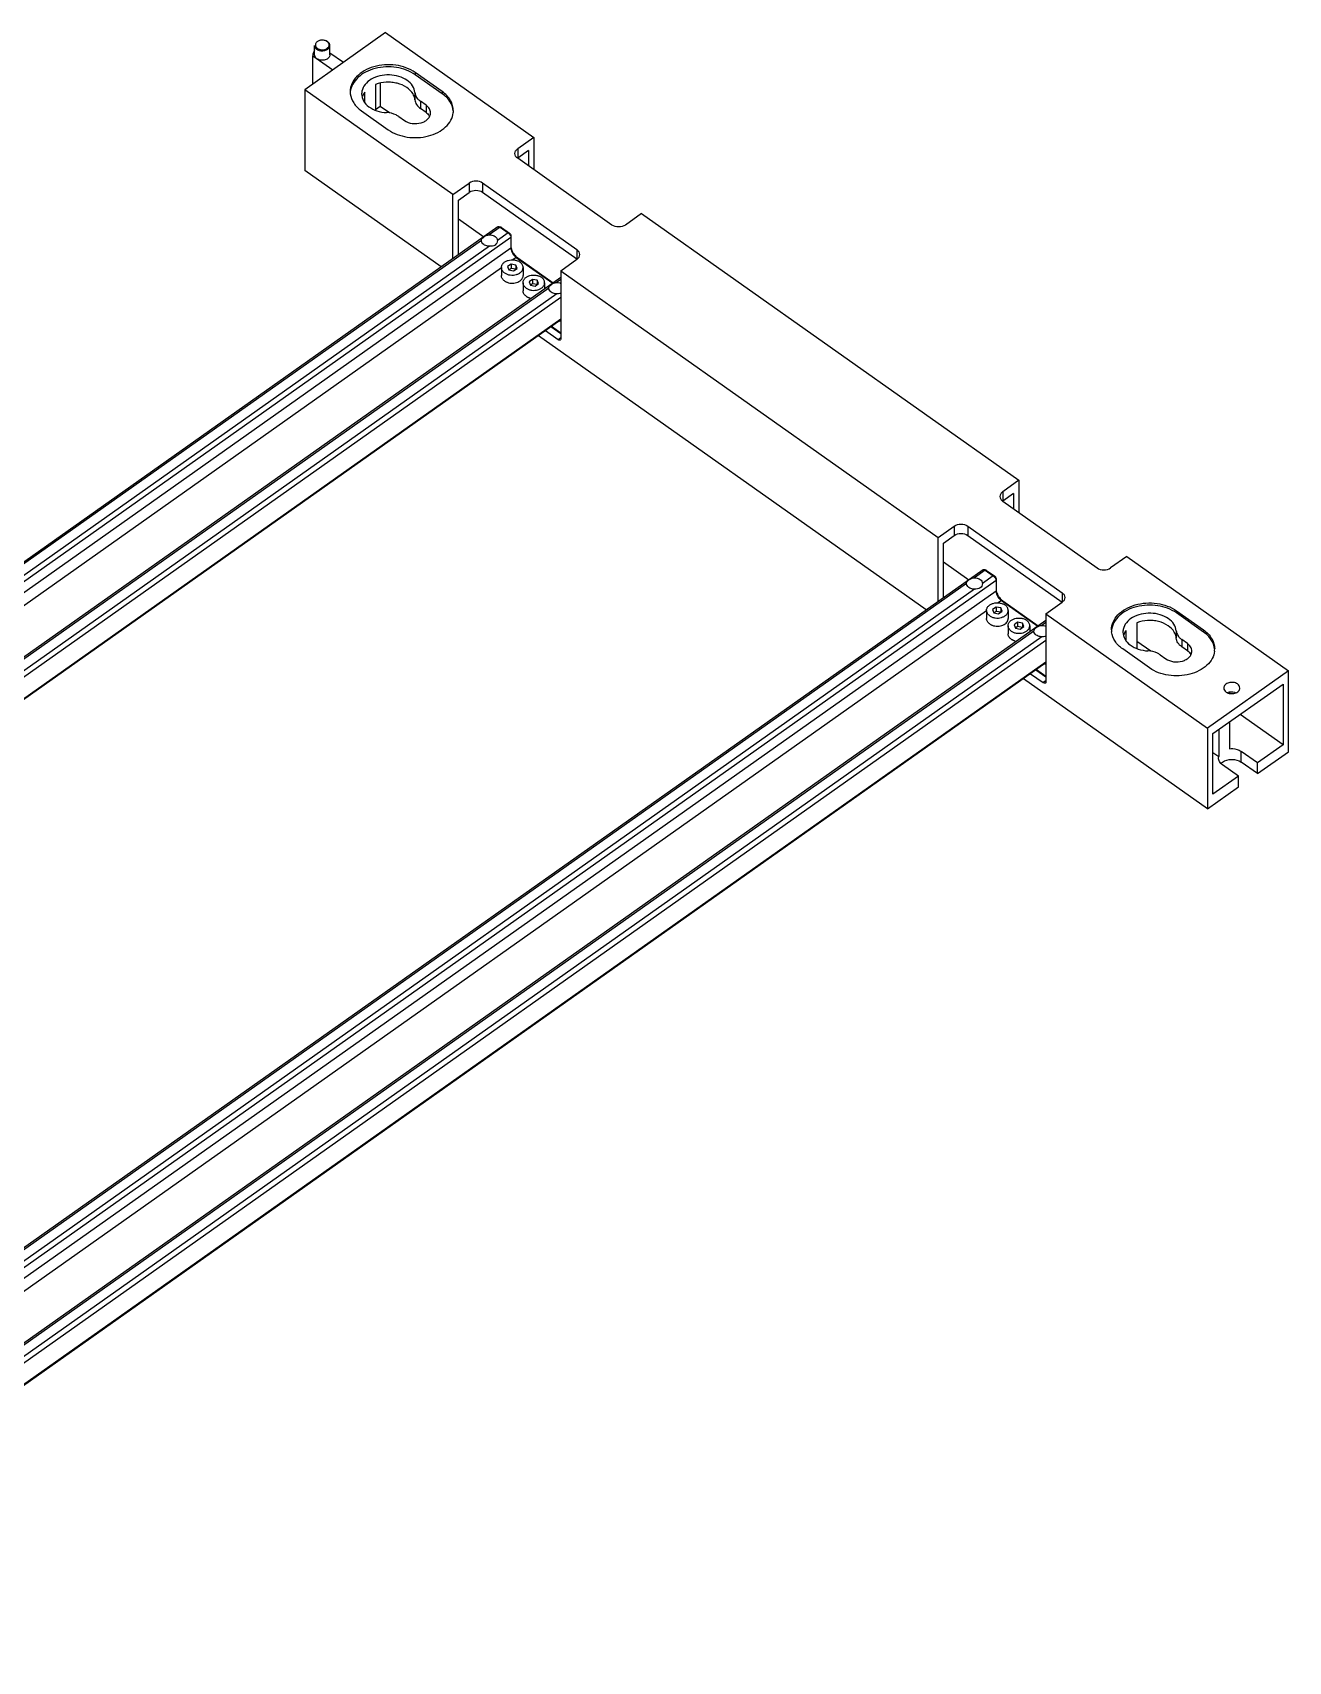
# Model space of a CAD drawing. Header units: millimetres. Extents: x 562 to 17351, y 2396 to 6995.
# Drawn here: x 8984.5 to 9314, y 3044.4 to 3471.8 of the extents above; entities that cross this region are included whole.
import ezdxf

# ---------------------------------------------------------------- set-up
doc = ezdxf.new("R2010")
doc.units = ezdxf.units.MM
doc.layers.add('02___PRT_ALL_AXES', color=7, linetype='Continuous')

msp = doc.modelspace()

# ---------------------------------------------------------------- linework, layer by layer
at = {"color": 7, "linetype": 'Continuous'}
for p, q in [((9077.1405, 3471.8042), (9116.0314, 3444.3042)), ((9058.0235, 3458.2865), (9058.0235, 3465.6879)), ((9074.5184, 3458.1835), (9074.5184, 3451.4326)), ((9075.7263, 3458.5152), (9075.7263, 3452.4194)), ((9084.9187, 3461.3042), (9084.9187, 3460.7385)), ((9091.9897, 3456.3042), (9084.9187, 3461.3042)), ((9091.9897, 3455.7385), (9084.9187, 3460.7385)), ((9055.9273, 3456.8042), (9055.9273, 3435.591)), ((9094.8182, 3429.3042), (9055.9273, 3456.8042)), ((9071.69, 3453.4471), (9071.69, 3456.1835)), ((9084.8338, 3456.0485), (9084.8338, 3454.1393)), ((9091.9897, 3456.3042), (9091.9897, 3455.7385)), ((9070.7765, 3451.3042), (9077.8476, 3446.3042)), ((9075.7263, 3452.4194), (9074.5184, 3451.5653)), ((9078.1571, 3450.7006), (9075.7263, 3452.4194)), ((9080.6316, 3449.7699), (9082.0902, 3448.7385)), ((9086.2885, 3453.7699), (9086.2885, 3451.8607)), ((9087.7471, 3452.7385), (9086.2885, 3453.7699)), ((9087.7471, 3450.8294), (9086.2885, 3451.8607)), ((9087.7471, 3452.7385), (9087.7471, 3450.8294)), ((9116.0314, 3444.3042), (9111.7887, 3441.3042)), ((9111.7887, 3441.3042), (9111.7887, 3438.8294)), ((9116.0314, 3444.3042), (9116.0314, 3435.8042)), ((9114.6171, 3440.8294), (9111.7887, 3438.8294)), ((9136.5375, 3421.3042), (9111.7887, 3438.8042)), ((9114.6171, 3440.8294), (9114.6171, 3436.8042)), ((9091.6948, 3410.2996), (9055.9273, 3435.591)), ((9094.8182, 3429.3042), (9099.0608, 3432.3042)), ((9094.8182, 3412.5082), (9094.8182, 3429.3042)), ((9096.2324, 3427.8294), (9099.0608, 3429.8294)), ((9099.0608, 3432.3042), (9099.0608, 3429.8294)), ((9102.5963, 3432.3042), (9102.5963, 3429.8294)), ((9127.3451, 3414.8042), (9102.5963, 3432.3042)), ((9127.3451, 3412.3294), (9102.5963, 3429.8294)), ((9096.2324, 3413.5082), (9096.2324, 3427.8294)), ((9144.3156, 3424.3042), (9140.073, 3421.3042)), ((9144.3156, 3424.3042), (9243.3106, 3354.3042)), ((9106.6152, 3420.8499), (8720.968, 3148.1562)), ((9096.2324, 3422.9194), (9102.8872, 3418.2138)), ((9107.1925, 3420.7405), (9104.3427, 3418.7254)), ((9106.9568, 3420.8667), (9107.1925, 3420.7405)), ((9107.5461, 3420.637), (9107.1925, 3420.7405)), ((9107.1925, 3420.7405), (9109.3138, 3419.2405)), ((9107.4282, 3420.7001), (9107.206, 3420.7786)), ((9107.4283, 3420.6997), (9107.5461, 3420.637)), ((9107.5461, 3420.637), (9109.6674, 3419.137)), ((9110.0209, 3418.0334), (8724.6625, 3145.5438)), ((9109.3138, 3419.2405), (9106.464, 3417.2254)), ((9109.6674, 3419.137), (9109.3138, 3419.2405)), ((9110.0209, 3418.5334), (9110.0209, 3415.205)), ((9110.0209, 3415.205), (8726.6625, 3144.1296)), ((9111.4352, 3412.7908), (9110.5481, 3412.1635)), ((9111.7887, 3412.6872), (9111.4352, 3412.7908)), ((9111.4352, 3412.7908), (9121.0042, 3406.0245)), ((9111.7887, 3412.6872), (9121.1077, 3406.0977)), ((9123.1024, 3409.3042), (9127.3451, 3412.3042)), ((9127.3451, 3414.8042), (9127.3451, 3412.3294)), ((9107.5345, 3410.0326), (8729.0767, 3142.4225)), ((9123.1024, 3407.5082), (8744.6561, 3139.9062)), ((9110.0406, 3411.0432), (9109.1285, 3410.3982)), ((9109.1285, 3410.3982), (9109.4623, 3409.5171)), ((9109.4623, 3409.5171), (9110.7084, 3409.281)), ((9110.0406, 3409.9118), (9109.4782, 3409.5141)), ((9110.0406, 3411.0432), (9110.0406, 3409.9118)), ((9111.2867, 3410.8071), (9110.0406, 3411.0432)), ((9111.2708, 3409.6787), (9110.0406, 3409.9118)), ((9110.7084, 3409.281), (9111.6205, 3409.926)), ((9111.2867, 3410.8071), (9111.2867, 3409.6899)), ((9111.6205, 3409.926), (9111.2867, 3410.8071)), ((9115.6975, 3407.0432), (9114.7853, 3406.3982)), ((9115.6975, 3407.0432), (9115.6975, 3405.9118)), ((9116.9435, 3406.8071), (9115.6975, 3407.0432)), ((9116.9435, 3406.8071), (9116.9435, 3405.6899)), ((9117.2774, 3405.926), (9116.9435, 3406.8071)), ((9123.1024, 3406.9905), (9122.0203, 3406.2254)), ((9123.1024, 3409.3042), (9123.1024, 3391.4144)), ((9123.1024, 3409.3042), (9222.0974, 3339.3042)), ((9114.7853, 3406.3982), (9115.1192, 3405.5171)), ((9115.1192, 3405.5171), (9116.3652, 3405.281)), ((9115.6975, 3405.9118), (9115.135, 3405.5141)), ((9116.9277, 3405.6787), (9115.6975, 3405.9118)), ((9116.3652, 3405.281), (9117.2774, 3405.926)), ((9123.1024, 3402.2834), (8748.3505, 3137.2938)), ((9123.1024, 3396.6266), (8752.3505, 3134.4654)), ((9123.1024, 3396.4018), (8752.5095, 3134.353)), ((9123.1024, 3392.7073), (9120.49, 3394.5546)), ((9123.1024, 3392.9194), (9120.64, 3394.6606)), ((9218.974, 3320.2996), (9117.2258, 3392.2464)), ((9122.3953, 3391.2073), (9119.0758, 3393.5546)), ((9123.1024, 3391.7073), (9122.3953, 3391.2073)), ((9243.3106, 3354.3042), (9239.0679, 3351.3042)), ((9239.0679, 3351.3042), (9239.0679, 3348.8294)), ((9243.3106, 3354.3042), (9243.3106, 3345.8042)), ((9241.8964, 3350.8294), (9239.0679, 3348.8294)), ((9239.0679, 3348.8042), (9263.8167, 3331.3042)), ((9241.8964, 3350.8294), (9241.8964, 3346.8042)), ((9222.0974, 3339.3042), (9226.34, 3342.3042)), ((9222.0974, 3322.5082), (9222.0974, 3339.3042)), ((9223.5116, 3337.8294), (9226.34, 3339.8294)), ((9226.34, 3342.3042), (9226.34, 3339.8294)), ((9229.8755, 3342.3042), (9229.8755, 3339.8294)), ((9229.8755, 3342.3042), (9254.6243, 3324.8042)), ((9229.8755, 3339.8294), (9254.6243, 3322.3294)), ((9223.5116, 3323.5082), (9223.5116, 3337.8294)), ((9271.5948, 3334.3042), (9267.3522, 3331.3042)), ((9271.5948, 3334.3042), (9314.0213, 3304.3042)), ((9233.8944, 3330.8499), (8848.2472, 3058.1562)), ((9223.5116, 3332.9194), (9230.1664, 3328.2138)), ((9234.4717, 3330.7405), (9231.6219, 3328.7254)), ((9234.236, 3330.8667), (9234.4717, 3330.7405)), ((9234.8253, 3330.637), (9234.4717, 3330.7405)), ((9234.4717, 3330.7405), (9236.5931, 3329.2405)), ((9234.7074, 3330.7001), (9234.4852, 3330.7786)), ((9234.7076, 3330.6997), (9234.8253, 3330.637)), ((9234.8253, 3330.637), (9236.9466, 3329.137)), ((9237.3002, 3328.0334), (8851.9417, 3055.5438)), ((9236.5931, 3329.2405), (9233.7432, 3327.2254)), ((9236.9466, 3329.137), (9236.5931, 3329.2405)), ((9237.3002, 3328.5334), (9237.3002, 3325.205)), ((9237.3002, 3325.205), (8853.9417, 3054.1296)), ((9238.7144, 3322.7908), (9237.8273, 3322.1635)), ((9239.0679, 3322.6872), (9238.7144, 3322.7908)), ((9238.7144, 3322.7908), (9248.2834, 3316.0245)), ((9239.0679, 3322.6872), (9248.3869, 3316.0977)), ((9250.3816, 3319.3042), (9254.6243, 3322.3042)), ((9254.6243, 3324.8042), (9254.6243, 3322.3294)), ((9234.8137, 3320.0326), (8856.3559, 3052.4225)), ((9250.3816, 3317.5082), (8871.9353, 3049.9062)), ((9237.3198, 3321.0432), (9236.4077, 3320.3982)), ((9236.4077, 3320.3982), (9236.7416, 3319.5171)), ((9236.7416, 3319.5171), (9237.9876, 3319.281)), ((9237.3198, 3319.9118), (9236.7574, 3319.5141)), ((9238.5659, 3320.8071), (9237.3198, 3321.0432)), ((9237.3198, 3321.0432), (9237.3198, 3319.9118)), ((9238.5501, 3319.6787), (9237.3198, 3319.9118)), ((9237.9876, 3319.281), (9238.8998, 3319.926)), ((9238.5659, 3320.8071), (9238.5659, 3319.6899)), ((9238.8998, 3319.926), (9238.5659, 3320.8071)), ((9242.9767, 3317.0432), (9242.0645, 3316.3982)), ((9244.2227, 3316.8071), (9242.9767, 3317.0432)), ((9242.9767, 3317.0432), (9242.9767, 3315.9118)), ((9250.3816, 3319.3042), (9292.8081, 3289.3042)), ((9250.3816, 3319.3042), (9250.3816, 3301.4144)), ((9242.0645, 3316.3982), (9242.3984, 3315.5171)), ((9242.3984, 3315.5171), (9243.6445, 3315.281)), ((9242.9767, 3315.9118), (9242.4142, 3315.5141)), ((9244.2069, 3315.6787), (9242.9767, 3315.9118)), ((9243.6445, 3315.281), (9244.5566, 3315.926)), ((9244.2227, 3316.8071), (9244.2227, 3315.6899)), ((9244.5566, 3315.926), (9244.2227, 3316.8071)), ((9250.3816, 3316.9905), (9249.2996, 3316.2254)), ((9271.4476, 3312.1971), (9271.4476, 3314.9335)), ((9274.2761, 3316.9335), (9274.2761, 3310.1826)), ((9250.3816, 3312.2834), (8875.6298, 3047.2938)), ((9277.9148, 3309.4506), (9274.2761, 3312.0236)), ((9250.3816, 3306.6266), (8879.6298, 3044.4654)), ((9250.3816, 3306.4018), (8879.7887, 3044.353)), ((9247.7692, 3304.5546), (9250.3816, 3302.7073)), ((9247.9192, 3304.6606), (9250.3816, 3302.9194)), ((9314.0213, 3304.3042), (9292.8081, 3289.3042)), ((9314.0213, 3283.091), (9314.0213, 3304.3042)), ((9292.8081, 3268.091), (9244.505, 3302.2464)), ((9246.355, 3303.5546), (9249.6745, 3301.2073)), ((9250.3816, 3301.7073), (9249.6745, 3301.2073)), ((9294.2223, 3287.8294), (9312.607, 3300.8294)), ((9312.607, 3300.8294), (9312.607, 3284.9194)), ((9298.5552, 3298.7393), (9298.5552, 3298.4071)), ((9312.607, 3284.9194), (9301.357, 3292.8744)), ((9292.8081, 3289.3042), (9292.8081, 3268.091)), ((9294.2223, 3271.9194), (9294.2223, 3287.8294)), ((9295.7268, 3288.8932), (9295.7268, 3281.8556)), ((9298.5552, 3290.8932), (9298.5552, 3283.8556)), ((9294.2223, 3282.9194), (9295.7268, 3281.8556)), ((9305.8895, 3280.1694), (9301.6469, 3283.1694)), ((9301.6469, 3280.341), (9301.6469, 3283.1694)), ((9312.607, 3284.9194), (9305.8895, 3280.1694)), ((9305.8895, 3277.341), (9314.0213, 3283.091)), ((9295.6722, 3281.4194), (9295.7268, 3281.8556)), ((9300.9398, 3276.6694), (9296.6971, 3279.6694)), ((9305.8895, 3277.341), (9301.6469, 3280.341)), ((9305.8895, 3277.341), (9305.8895, 3280.1694)), ((9300.9398, 3276.6694), (9294.2223, 3271.9194)), ((9300.9398, 3273.841), (9300.9398, 3276.6694)), ((9292.8081, 3268.091), (9300.9398, 3273.841))]:
    msp.add_line(p, q, dxfattribs=at)
for centre, radius, start, end in [((9060.4635, 3467.5829), 2.2374, 105.30595, 107.916352), ((9060.5241, 3467.2948), 2.5322, 88.187048, 94.733288), ((9060.5681, 3467.5329), 2.2897, 73.648617, 76.644736), ((9072.8536, 3456.3039), 5.0059, 179.99627, 186.345936), ((9074.3697, 3455.7382), 3.522, 171.719818, 179.994944), ((9074.413, 3455.7316), 3.5658, 168.383303, 171.714182), ((9074.5816, 3453.7821), 3.7393, 160.488768, 164.512939), ((9074.7906, 3453.7044), 3.9623, 153.069101, 160.439786), ((9088.2011, 3456.7131), 3.4953, 218.371804, 220.596356), ((9086.3038, 3448.5415), 2.6867, 35.824794, 38.314208), ((9089.8903, 3451.3057), 5.0283, 353.603226, 359.983329), ((9122.1021, 3398.9581), 2.909, 282.039636, 290.427419), ((9249.3813, 3308.9581), 2.909, 282.038763, 290.427387)]:
    msp.add_arc(centre, radius, start, end, dxfattribs=at)
for points, knots in [([(9058.5235, 3468.4128), (9058.5234, 3468.2254), (9058.6446, 3467.8232), (9058.9374, 3467.5343), (9059.1093, 3467.4128)], [0, 0, 0, 0, 0.47100564, 1, 1, 1, 1]), ([(9058.8606, 3469.0415), (9058.7753, 3468.8959), (9058.6717, 3468.5542), (9058.7752, 3468.2124), (9058.8606, 3468.0669)], [0, 0, 0, 0, 0.49999882, 1, 1, 1, 1]), ([(9059.7752, 3469.7118), (9059.6753, 3469.6795), (9059.3216, 3469.5378), (9059.0008, 3469.2808), (9058.8606, 3469.0415)], [0, 0, 0, 0, 0.27463203, 1, 1, 1, 1]), ([(9058.8606, 3468.0669), (9058.8836, 3468.0278), (9058.9901, 3467.8699), (9059.1325, 3467.7378), (9059.2507, 3467.6542)], [0, 0, 0, 0, 0.23862245, 1, 1, 1, 1]), ([(9059.1093, 3467.4128), (9059.282, 3467.2906), (9060.079, 3466.9077), (9061.0742, 3466.9591), (9061.6705, 3467.2543)], [0, 0, 0, 0, 0.2413032, 1, 1, 1, 1]), ([(9059.2507, 3467.6542), (9059.5189, 3467.4646), (9060.1863, 3467.2336), (9061.1914, 3467.303), (9062.044, 3467.7309), (9062.3234, 3468.2978), (9062.3235, 3468.5542)], [0, 0, 0, 0, 0.26410397, 0.54347291, 0.7937769, 1, 1, 1, 1]), ([(9061.7963, 3469.4542), (9061.7541, 3469.484), (9061.5721, 3469.6001), (9061.3702, 3469.6838), (9061.2127, 3469.73)], [0, 0, 0, 0, 0.23917986, 1, 1, 1, 1]), ([(9061.9377, 3469.4128), (9061.8961, 3469.4422), (9061.7179, 3469.5572), (9061.522, 3469.6439), (9061.3691, 3469.6944)], [0, 0, 0, 0, 0.24020887, 1, 1, 1, 1]), ([(9061.6705, 3467.2543), (9061.9111, 3467.3734), (9062.3316, 3467.6793), (9062.5233, 3468.1825), (9062.5234, 3468.4128)], [0, 0, 0, 0, 0.53816815, 1, 1, 1, 1]), ([(9062.1863, 3469.0415), (9062.1634, 3469.0806), (9062.0569, 3469.2385), (9061.9145, 3469.3707), (9061.7963, 3469.4542)], [0, 0, 0, 0, 0.23862245, 1, 1, 1, 1]), ([(9062.3359, 3469.0107), (9062.3109, 3469.0485), (9062.1982, 3469.2008), (9062.0552, 3469.3297), (9061.9377, 3469.4128)], [0, 0, 0, 0, 0.23964658, 1, 1, 1, 1]), ([(9062.3235, 3468.5542), (9062.3235, 3468.6801), (9062.2858, 3468.8522), (9062.2086, 3469.0036), (9062.1863, 3469.0415)], [0, 0, 0, 0, 0.74099164, 1, 1, 1, 1]), ([(9062.5234, 3468.4128), (9062.5235, 3468.5684), (9062.471, 3468.7822), (9062.3662, 3468.9649), (9062.3359, 3469.0107)], [0, 0, 0, 0, 0.73919897, 1, 1, 1, 1]), ([(9084.9187, 3461.3042), (9083.4289, 3462.3576), (9079.7301, 3463.6378), (9074.9439, 3463.3214), (9071.5173, 3461.9085), (9069.4998, 3460.3807), (9068.168, 3458.4686), (9067.8477, 3457.0033), (9067.8476, 3456.3042)], [0, 0, 0, 0, 0.26248769, 0.54023248, 0.67133356, 0.79120024, 0.89942426, 1, 1, 1, 1]), ([(9084.9187, 3460.7385), (9083.4802, 3461.7557), (9079.921, 3463.0228), (9075.2856, 3462.8044), (9071.904, 3461.5424), (9069.8524, 3460.1425), (9068.4125, 3458.3666), (9067.9534, 3456.9699), (9067.878, 3456.2893)], [0, 0, 0, 0, 0.26016269, 0.53641673, 0.66796911, 0.78913787, 0.89888246, 1, 1, 1, 1]), ([(9084.8338, 3456.0485), (9084.7791, 3456.6656), (9084.2928, 3457.9537), (9082.7363, 3459.4312), (9080.5973, 3460.4077), (9078.1293, 3460.7914), (9075.6277, 3460.5464), (9073.3917, 3459.6948), (9071.6854, 3458.322), (9071.0475, 3457.0689), (9070.9202, 3456.4496)], [0, 0, 0, 0, 0.10448572, 0.22158082, 0.35352035, 0.49528837, 0.63811329, 0.77285649, 0.89336768, 1, 1, 1, 1]), ([(9084.3295, 3455.6982), (9083.9354, 3456.3815), (9082.6772, 3457.6117), (9080.6324, 3458.4547), (9078.7799, 3458.7712), (9076.8522, 3458.8108), (9075.4085, 3458.5238), (9074.5184, 3458.1835)], [0, 0, 0, 0, 0.2181887, 0.46787507, 0.60120681, 0.73639884, 1, 1, 1, 1]), ([(9067.8783, 3455.7506), (9067.9728, 3454.901), (9068.6575, 3453.1417), (9069.9969, 3451.8555), (9070.7765, 3451.3042)], [0, 0, 0, 0, 0.47235674, 1, 1, 1, 1]), ([(9070.8477, 3455.7385), (9070.8477, 3455.1094), (9071.236, 3453.7629), (9072.7459, 3452.1836), (9074.8937, 3451.1254), (9076.5491, 3450.8367), (9077.4092, 3450.7985)], [0, 0, 0, 0, 0.21062323, 0.44549479, 0.71176029, 1, 1, 1, 1]), ([(9084.8338, 3454.1393), (9084.822, 3454.2731), (9084.7422, 3454.8167), (9084.5365, 3455.3393), (9084.3295, 3455.6982)], [0, 0, 0, 0, 0.24485025, 1, 1, 1, 1]), ([(9084.8338, 3456.0485), (9084.8456, 3455.9164), (9084.937, 3455.3744), (9085.203, 3454.869), (9085.4608, 3454.5433)], [0, 0, 0, 0, 0.24197514, 1, 1, 1, 1]), ([(9084.8338, 3454.1393), (9084.8724, 3453.7053), (9085.2084, 3452.8007), (9085.8907, 3452.142), (9086.2885, 3451.8607)], [0, 0, 0, 0, 0.4720715, 1, 1, 1, 1]), ([(9085.5471, 3454.4386), (9085.5997, 3454.3772), (9085.8251, 3454.1315), (9086.0824, 3453.9157), (9086.2885, 3453.7699)], [0, 0, 0, 0, 0.24254584, 1, 1, 1, 1]), ([(9094.9186, 3451.3042), (9094.9187, 3451.7685), (9094.7834, 3452.7189), (9093.9772, 3454.5667), (9092.8488, 3455.6968), (9091.9897, 3456.3042)], [0, 0, 0, 0, 0.23243845, 0.47327434, 1, 1, 1, 1]), ([(9094.8882, 3451.2893), (9094.794, 3452.1393), (9094.1099, 3453.9), (9092.7698, 3455.1869), (9091.9897, 3455.7385)], [0, 0, 0, 0, 0.47233338, 1, 1, 1, 1]), ([(9080.6316, 3449.7699), (9080.4128, 3449.9247), (9079.4281, 3450.4993), (9078.2766, 3450.76), (9077.4092, 3450.7985)], [0, 0, 0, 0, 0.23592164, 1, 1, 1, 1]), ([(9077.8476, 3446.3042), (9079.2853, 3445.2876), (9082.8425, 3444.0208), (9087.4757, 3444.2377), (9090.8566, 3445.4975), (9092.9087, 3446.8956), (9094.3498, 3448.6695), (9094.8111, 3450.0652), (9094.8873, 3450.7455)], [0, 0, 0, 0, 0.26012748, 0.53635848, 0.66791721, 0.78910478, 0.89887177, 1, 1, 1, 1]), ([(9082.0902, 3448.7385), (9082.6861, 3448.3172), (9084.1656, 3447.805), (9086.0801, 3447.9317), (9087.4507, 3448.4969), (9088.2577, 3449.108), (9088.7904, 3449.8728), (9088.9185, 3450.4589), (9088.9185, 3450.7385)], [0, 0, 0, 0, 0.26249798, 0.54023636, 0.67133521, 0.79120057, 0.89942289, 1, 1, 1, 1]), ([(9088.9185, 3450.7385), (9088.9185, 3451.1133), (9088.6765, 3451.9177), (9088.0907, 3452.4955), (9087.7471, 3452.7385)], [0, 0, 0, 0, 0.47100309, 1, 1, 1, 1]), ([(9087.7471, 3450.8294), (9087.8113, 3450.7839), (9088.0538, 3450.6004), (9088.2722, 3450.3841), (9088.4119, 3450.2072)], [0, 0, 0, 0, 0.25879886, 1, 1, 1, 1]), ([(9111.0566, 3440.0542), (9111.0566, 3440.2884), (9111.2078, 3440.7912), (9111.5739, 3441.1524), (9111.7887, 3441.3042)], [0, 0, 0, 0, 0.47100726, 1, 1, 1, 1]), ([(9111.7887, 3438.8042), (9111.5739, 3438.9561), (9111.2078, 3439.3172), (9111.0566, 3439.82), (9111.0566, 3440.0542)], [0, 0, 0, 0, 0.52899274, 1, 1, 1, 1]), ([(9106.6152, 3420.8499), (9106.6363, 3420.8648), (9106.743, 3420.9174), (9106.8711, 3420.8971), (9106.9568, 3420.8667)], [0, 0, 0, 0, 0.2211594, 1, 1, 1, 1]), ([(9109.3138, 3419.2405), (9109.362, 3419.2065), (9109.5571, 3419.0473), (9109.7165, 3418.846), (9109.8138, 3418.6799)], [0, 0, 0, 0, 0.23441178, 1, 1, 1, 1]), ([(9109.9671, 3418.3421), (9109.9918, 3418.2651), (9110.0155, 3418.1619), (9110.0209, 3418.0573), (9110.0209, 3418.0334)], [0, 0, 0, 0, 0.77219114, 1, 1, 1, 1]), ([(9110.0209, 3415.705), (9110.0209, 3415.6454), (9110.0345, 3415.3838), (9110.0939, 3415.1261), (9110.1554, 3414.9337)], [0, 0, 0, 0, 0.22781631, 1, 1, 1, 1]), ([(9110.0209, 3415.205), (9110.0209, 3415.1573), (9110.0318, 3414.9481), (9110.0793, 3414.7419), (9110.1285, 3414.5879)], [0, 0, 0, 0, 0.227816, 1, 1, 1, 1]), ([(9110.1285, 3414.5879), (9110.1652, 3414.4731), (9110.3512, 3414.0008), (9110.6369, 3413.5692), (9110.8941, 3413.2809)], [0, 0, 0, 0, 0.23783044, 1, 1, 1, 1]), ([(9110.1554, 3414.9337), (9110.178, 3414.8631), (9110.2819, 3414.5714), (9110.4197, 3414.2921), (9110.5387, 3414.0889)], [0, 0, 0, 0, 0.23936008, 1, 1, 1, 1]), ([(9110.5387, 3414.0889), (9110.6061, 3413.9739), (9110.8894, 3413.5333), (9111.2412, 3413.135), (9111.5386, 3412.8821)], [0, 0, 0, 0, 0.25459055, 1, 1, 1, 1]), ([(9110.8941, 3413.2809), (9110.9366, 3413.2334), (9111.1034, 3413.0559), (9111.2883, 3412.8946), (9111.4352, 3412.7908)], [0, 0, 0, 0, 0.26153902, 1, 1, 1, 1]), ([(9128.0772, 3413.5542), (9128.0772, 3413.7884), (9127.926, 3414.2912), (9127.5598, 3414.6524), (9127.3451, 3414.8042)], [0, 0, 0, 0, 0.47100726, 1, 1, 1, 1]), ([(9127.3451, 3412.3042), (9127.5598, 3412.4561), (9127.926, 3412.8172), (9128.0772, 3413.32), (9128.0772, 3413.5542)], [0, 0, 0, 0, 0.52899274, 1, 1, 1, 1]), ([(9122.9726, 3391.098), (9122.9396, 3391.0746), (9122.7403, 3391.0016), (9122.5285, 3391.1131), (9122.3953, 3391.2073)], [0, 0, 0, 0, 0.19895822, 1, 1, 1, 1]), ([(9123.1024, 3391.4144), (9123.1024, 3391.3803), (9123.0953, 3391.2653), (9123.0397, 3391.1454), (9122.9726, 3391.098)], [0, 0, 0, 0, 0.29375938, 1, 1, 1, 1]), ([(9239.0679, 3351.3042), (9238.8532, 3351.1524), (9238.487, 3350.7912), (9238.3358, 3350.2884), (9238.3358, 3350.0542)], [0, 0, 0, 0, 0.52899274, 1, 1, 1, 1]), ([(9238.3358, 3350.0542), (9238.3358, 3349.82), (9238.487, 3349.3172), (9238.8532, 3348.9561), (9239.0679, 3348.8042)], [0, 0, 0, 0, 0.47100726, 1, 1, 1, 1]), ([(9233.8944, 3330.8499), (9233.9155, 3330.8648), (9234.0222, 3330.9174), (9234.1503, 3330.8971), (9234.236, 3330.8667)], [0, 0, 0, 0, 0.2211594, 1, 1, 1, 1]), ([(9236.5931, 3329.2405), (9236.6412, 3329.2065), (9236.8364, 3329.0473), (9236.9958, 3328.846), (9237.0931, 3328.6799)], [0, 0, 0, 0, 0.23441178, 1, 1, 1, 1]), ([(9237.2463, 3328.3421), (9237.271, 3328.2651), (9237.2947, 3328.1619), (9237.3002, 3328.0573), (9237.3002, 3328.0334)], [0, 0, 0, 0, 0.77219114, 1, 1, 1, 1]), ([(9237.3002, 3325.705), (9237.3002, 3325.6454), (9237.3138, 3325.3838), (9237.3731, 3325.1261), (9237.4346, 3324.9337)], [0, 0, 0, 0, 0.22781631, 1, 1, 1, 1]), ([(9237.3002, 3325.205), (9237.3002, 3325.1573), (9237.311, 3324.9481), (9237.3585, 3324.7419), (9237.4077, 3324.5879)], [0, 0, 0, 0, 0.227816, 1, 1, 1, 1]), ([(9237.4077, 3324.5879), (9237.4445, 3324.4731), (9237.6304, 3324.0008), (9237.9161, 3323.5692), (9238.1734, 3323.2809)], [0, 0, 0, 0, 0.23783044, 1, 1, 1, 1]), ([(9237.4346, 3324.9337), (9237.4572, 3324.8631), (9237.5611, 3324.5714), (9237.6989, 3324.2921), (9237.8179, 3324.0889)], [0, 0, 0, 0, 0.23936008, 1, 1, 1, 1]), ([(9237.8179, 3324.0889), (9237.8853, 3323.9739), (9238.1686, 3323.5333), (9238.5205, 3323.135), (9238.8178, 3322.8821)], [0, 0, 0, 0, 0.25459055, 1, 1, 1, 1]), ([(9238.1734, 3323.2809), (9238.2158, 3323.2334), (9238.3826, 3323.0559), (9238.5675, 3322.8946), (9238.7144, 3322.7908)], [0, 0, 0, 0, 0.26153902, 1, 1, 1, 1]), ([(9254.6243, 3324.8042), (9254.8391, 3324.6524), (9255.2052, 3324.2912), (9255.3564, 3323.7884), (9255.3564, 3323.5542)], [0, 0, 0, 0, 0.52899274, 1, 1, 1, 1]), ([(9255.3564, 3323.5542), (9255.3564, 3323.32), (9255.2052, 3322.8172), (9254.8391, 3322.4561), (9254.6243, 3322.3042)], [0, 0, 0, 0, 0.47100726, 1, 1, 1, 1]), ([(9250.2519, 3301.098), (9250.2188, 3301.0746), (9250.0195, 3301.0016), (9249.8078, 3301.1131), (9249.6745, 3301.2073)], [0, 0, 0, 0, 0.19895822, 1, 1, 1, 1]), ([(9250.3816, 3301.4144), (9250.3816, 3301.3803), (9250.3745, 3301.2653), (9250.3189, 3301.1454), (9250.2519, 3301.098)], [0, 0, 0, 0, 0.29375938, 1, 1, 1, 1]), ([(9298.0443, 3298.582), (9298.2175, 3298.6599), (9298.9513, 3298.8905), (9299.7836, 3298.817), (9300.3086, 3298.5779)], [0, 0, 0, 0, 0.24774243, 1, 1, 1, 1]), ([(9298.5552, 3283.8556), (9298.8328, 3283.8907), (9299.899, 3283.9344), (9301.0032, 3283.6246), (9301.6469, 3283.1694)], [0, 0, 0, 0, 0.26197768, 1, 1, 1, 1]), ([(9296.6971, 3279.6694), (9296.3965, 3279.882), (9295.8841, 3280.3876), (9295.672, 3281.0915), (9295.6721, 3281.4194)], [0, 0, 0, 0, 0.5289287, 1, 1, 1, 1]), ([(9296.6971, 3280.341), (9297.399, 3280.8373), (9299.172, 3281.2943), (9300.945, 3280.8373), (9301.6469, 3280.341)], [0, 0, 0, 0, 0.50000666, 1, 1, 1, 1])]:
    msp.add_open_spline(points, degree=3, knots=knots, dxfattribs=at)
for points in [[(9060.3151, 3469.8184), (9060.166, 3469.806), (9060.0172, 3469.7805), (9059.8729, 3469.741)], [(9061.097, 3469.7607), (9060.9358, 3469.799), (9060.7698, 3469.8205), (9060.6042, 3469.8257)], [(9071.69, 3456.1835), (9071.5261, 3455.9691), (9071.38, 3455.7396), (9071.258, 3455.499)], [(9088.4822, 3450.1141), (9088.5552, 3450.0129), (9088.6212, 3449.9062), (9088.6782, 3449.7953)], [(9102.5963, 3432.3042), (9102.095, 3432.6587), (9100.8286, 3432.9851), (9099.5621, 3432.6587), (9099.0608, 3432.3042)], [(9102.5963, 3429.8294), (9102.095, 3430.1838), (9100.8286, 3430.5102), (9099.5621, 3430.1838), (9099.0608, 3429.8294)], [(9140.073, 3421.3042), (9139.5717, 3420.9497), (9138.3052, 3420.6234), (9137.0388, 3420.9497), (9136.5375, 3421.3042)], [(9109.6674, 3419.137), (9109.7346, 3419.0895), (9109.7935, 3419.0295), (9109.8441, 3418.9647)], [(9109.8138, 3418.6799), (9109.8763, 3418.5732), (9109.9294, 3418.4598), (9109.9671, 3418.3421)], [(9109.8441, 3418.9647), (9109.8966, 3418.8974), (9109.9413, 3418.8227), (9109.9736, 3418.7436)], [(9109.9736, 3418.7436), (9110.0008, 3418.6771), (9110.0209, 3418.6052), (9110.0209, 3418.5334)], [(9111.5386, 3412.8821), (9111.6191, 3412.8136), (9111.7024, 3412.7482), (9111.7887, 3412.6872)], [(9226.34, 3342.3042), (9226.8413, 3342.6587), (9228.1078, 3342.9851), (9229.3742, 3342.6587), (9229.8755, 3342.3042)], [(9226.34, 3339.8294), (9226.8413, 3340.1838), (9228.1078, 3340.5102), (9229.3742, 3340.1838), (9229.8755, 3339.8294)], [(9263.8167, 3331.3042), (9264.318, 3330.9497), (9265.5844, 3330.6234), (9266.8509, 3330.9497), (9267.3522, 3331.3042)], [(9236.9466, 3329.137), (9237.0138, 3329.0895), (9237.0727, 3329.0295), (9237.1233, 3328.9647)], [(9237.0931, 3328.6799), (9237.1556, 3328.5732), (9237.2087, 3328.4598), (9237.2463, 3328.3421)], [(9237.1233, 3328.9647), (9237.1759, 3328.8974), (9237.2205, 3328.8227), (9237.2528, 3328.7436)], [(9237.2528, 3328.7436), (9237.28, 3328.6771), (9237.3002, 3328.6052), (9237.3002, 3328.5334)], [(9238.8178, 3322.8821), (9238.8983, 3322.8136), (9238.9816, 3322.7482), (9239.0679, 3322.6872)], [(9296.3044, 3280.0098), (9296.4248, 3280.1315), (9296.5573, 3280.2421), (9296.6971, 3280.341)]]:
    msp.add_open_spline(points, degree=3, dxfattribs=at)
at = {"layer": '02___PRT_ALL_AXES', "color": 7, "linetype": 'Continuous'}
for p, q in [((9077.1405, 3471.8042), (9055.9273, 3456.8042)), ((9058.5235, 3465.9379), (9058.5235, 3468.4128)), ((9062.5235, 3465.9379), (9062.5235, 3468.4128)), ((9058.0241, 3465.9379), (9058.0486, 3465.6879)), ((9058.0486, 3458.3042), (9058.0486, 3465.6879)), ((9058.0486, 3465.6879), (9063.2697, 3461.9961)), ((9062.5235, 3466.5237), (9066.0981, 3463.9961)), ((9102.2642, 3417.2557), (8721.334, 3147.8974)), ((9104.3855, 3415.7557), (8723.4554, 3146.3974)), ((9102.2643, 3417.2405), (9102.2642, 3417.2557)), ((9106.4639, 3417.2405), (9106.464, 3417.2254)), ((9107.5345, 3410.1621), (9107.5345, 3408.0408)), ((9113.2145, 3410.1621), (9113.2145, 3408.0408)), ((9119.9419, 3404.7557), (8745.0221, 3139.6474)), ((9122.0632, 3403.2557), (8747.1434, 3138.1474)), ((9113.1914, 3406.1621), (9113.1914, 3404.0408)), ((9118.8714, 3406.1621), (9118.8714, 3404.5163)), ((9119.9419, 3404.7405), (9119.9419, 3404.7557)), ((9229.5434, 3327.2557), (8848.6133, 3057.8974)), ((9231.6647, 3325.7557), (8850.7346, 3056.3974)), ((9229.5435, 3327.2405), (9229.5434, 3327.2557)), ((9233.7432, 3327.2405), (9233.7432, 3327.2254)), ((9234.8137, 3320.1621), (9234.8137, 3318.0408)), ((9240.4937, 3320.1621), (9240.4937, 3318.0408)), ((9284.6763, 3320.0542), (9291.7474, 3315.0542)), ((9284.6763, 3320.0542), (9284.6763, 3319.4885)), ((9291.7474, 3314.4885), (9284.6763, 3319.4885)), ((9247.2211, 3314.7557), (8872.3013, 3049.6474)), ((9249.3424, 3313.2557), (8874.4227, 3048.1474)), ((9240.4706, 3316.1621), (9240.4706, 3314.0408)), ((9246.1506, 3316.1621), (9246.1506, 3314.5163)), ((9247.2211, 3314.7405), (9247.2211, 3314.7557)), ((9284.5915, 3314.7985), (9284.5915, 3312.8893)), ((9291.7474, 3315.0542), (9291.7474, 3314.4885)), ((9277.6053, 3305.0542), (9270.5342, 3310.0542)), ((9280.3893, 3308.5199), (9281.8479, 3307.4885)), ((9287.5047, 3311.4885), (9286.0462, 3312.5199)), ((9286.0462, 3312.5199), (9286.0462, 3310.6107)), ((9287.5047, 3309.5794), (9286.0462, 3310.6107)), ((9287.5047, 3311.4885), (9287.5047, 3309.5794))]:
    msp.add_line(p, q, dxfattribs=at)
for centre, radius, start, end in [((9272.6112, 3315.0539), 5.0059, 179.996274, 186.345779), ((9274.1273, 3314.4882), 3.522, 171.719818, 179.994944), ((9274.1706, 3314.4816), 3.5658, 168.383303, 171.714182), ((9274.339, 3312.5322), 3.7391, 160.502325, 164.510079), ((9274.5481, 3312.4545), 3.9621, 153.068473, 160.453059), ((9287.9588, 3315.4631), 3.4953, 218.371804, 220.596356), ((9286.0618, 3307.2917), 2.6864, 35.805574, 38.315561), ((9289.648, 3310.0557), 5.0283, 353.603297, 359.983321)]:
    msp.add_arc(centre, radius, start, end, dxfattribs=at)
for points, knots in [([(9058.3019, 3466.7487), (9058.2573, 3466.6876), (9058.1029, 3466.444), (9058.0237, 3466.1507), (9058.0236, 3465.9379)], [0, 0, 0, 0, 0.26222228, 1, 1, 1, 1]), ([(9059.1093, 3464.9379), (9058.9375, 3465.0594), (9058.6447, 3465.3483), (9058.5234, 3465.7505), (9058.5235, 3465.9379)], [0, 0, 0, 0, 0.52892375, 1, 1, 1, 1]), ([(9062.5235, 3465.9379), (9062.5234, 3465.7981), (9062.4593, 3465.505), (9062.0882, 3464.9729), (9061.2653, 3464.5426), (9060.1489, 3464.472), (9059.4073, 3464.7272), (9059.1093, 3464.9379)], [0, 0, 0, 0, 0.10079396, 0.20924808, 0.45859953, 0.73690187, 1, 1, 1, 1]), ([(9102.8792, 3416.1905), (9102.6988, 3416.3181), (9102.3912, 3416.6214), (9102.2641, 3417.0437), (9102.2641, 3417.2405)], [0, 0, 0, 0, 0.52892515, 1, 1, 1, 1]), ([(9102.2642, 3417.2557), (9102.2667, 3417.4266), (9102.4038, 3417.8056), (9102.9226, 3418.191), (9103.543, 3418.5727), (9104.0714, 3418.7234), (9104.3427, 3418.7254)], [0, 0, 0, 0, 0.18916958, 0.41356735, 0.6997376, 1, 1, 1, 1]), ([(9104.3855, 3415.7557), (9104.2468, 3415.7547), (9103.7213, 3415.7873), (9103.1963, 3415.9663), (9102.8792, 3416.1905)], [0, 0, 0, 0, 0.26313369, 1, 1, 1, 1]), ([(9104.3427, 3418.7254), (9104.4813, 3418.7264), (9105.0069, 3418.6937), (9105.5319, 3418.5147), (9105.849, 3418.2905)], [0, 0, 0, 0, 0.26313369, 1, 1, 1, 1]), ([(9106.464, 3417.2254), (9106.4576, 3416.783), (9105.9363, 3415.7653), (9104.8831, 3415.7593), (9104.3855, 3415.7557)], [0, 0, 0, 0, 0.47069117, 1, 1, 1, 1]), ([(9105.849, 3418.2905), (9106.0294, 3418.163), (9106.337, 3417.8596), (9106.4641, 3417.4373), (9106.4641, 3417.2405)], [0, 0, 0, 0, 0.52892515, 1, 1, 1, 1]), ([(9107.5345, 3410.1621), (9107.5345, 3410.2608), (9107.5556, 3410.461), (9107.6492, 3410.7525), (9107.8022, 3411.0303), (9108.0107, 3411.2882), (9108.2697, 3411.5211), (9108.6833, 3411.7975), (9109.2942, 3412.0501), (9110.0981, 3412.1893), (9110.9247, 3412.1611), (9111.7064, 3411.9681), (9112.177, 3411.7276), (9112.3827, 3411.5821)], [0, 0, 0, 0, 0.04979537, 0.10063459, 0.15341404, 0.20878011, 0.2670873, 0.32840498, 0.45890362, 0.59690306, 0.73690125, 0.87295099, 1, 1, 1, 1]), ([(9113.2145, 3410.1621), (9113.2145, 3410.2939), (9113.1762, 3410.5638), (9113.0088, 3410.9468), (9112.7403, 3411.2964), (9112.5096, 3411.4924), (9112.3827, 3411.5821)], [0, 0, 0, 0, 0.23173968, 0.47189692, 0.72686199, 1, 1, 1, 1]), ([(9108.3663, 3408.7421), (9108.2394, 3408.8318), (9108.0087, 3409.0278), (9107.7402, 3409.3774), (9107.5728, 3409.7604), (9107.5345, 3410.0302), (9107.5345, 3410.1621)], [0, 0, 0, 0, 0.27313801, 0.52810308, 0.76826032, 1, 1, 1, 1]), ([(9108.3663, 3406.6208), (9108.2394, 3406.7105), (9108.0087, 3406.9065), (9107.7402, 3407.2561), (9107.5728, 3407.6391), (9107.5345, 3407.9089), (9107.5345, 3408.0408)], [0, 0, 0, 0, 0.27313801, 0.52810308, 0.76826032, 1, 1, 1, 1]), ([(9108.3663, 3408.7421), (9108.572, 3408.5966), (9109.0426, 3408.3561), (9109.8243, 3408.163), (9110.6509, 3408.1349), (9111.4548, 3408.2741), (9112.0657, 3408.5266), (9112.4793, 3408.8031), (9112.7383, 3409.036), (9112.9468, 3409.2939), (9113.0998, 3409.5716), (9113.1934, 3409.8632), (9113.2145, 3410.0633), (9113.2145, 3410.1621)], [0, 0, 0, 0, 0.12704901, 0.26309875, 0.40309694, 0.54109638, 0.67159502, 0.7329127, 0.79121989, 0.84658596, 0.89936541, 0.95020463, 1, 1, 1, 1]), ([(9109.0475, 3406.2653), (9109.2678, 3406.183), (9109.7332, 3406.0621), (9110.4537, 3406.0116), (9111.1695, 3406.0902), (9111.8356, 3406.2934), (9112.4105, 3406.6092), (9112.792, 3406.9609), (9113.0104, 3407.2785), (9113.1274, 3407.5249), (9113.1985, 3407.7804), (9113.2145, 3407.9546), (9113.2145, 3408.0408)], [0, 0, 0, 0, 0.13616956, 0.27635816, 0.41604377, 0.55078824, 0.67702425, 0.79289071, 0.84718881, 0.89940657, 0.95010509, 1, 1, 1, 1]), ([(9113.1914, 3406.1621), (9113.1914, 3406.2608), (9113.2124, 3406.461), (9113.306, 3406.7525), (9113.459, 3407.0303), (9113.6675, 3407.2882), (9113.9266, 3407.5211), (9114.3402, 3407.7975), (9114.9511, 3408.0501), (9115.755, 3408.1893), (9116.5816, 3408.1611), (9117.3633, 3407.9681), (9117.8338, 3407.7276), (9118.0395, 3407.5821)], [0, 0, 0, 0, 0.04979537, 0.10063459, 0.15341404, 0.20878011, 0.2670873, 0.32840498, 0.45890362, 0.59690306, 0.73690125, 0.87295099, 1, 1, 1, 1]), ([(9118.8714, 3406.1621), (9118.8714, 3406.2939), (9118.8331, 3406.5638), (9118.6656, 3406.9468), (9118.3972, 3407.2964), (9118.1664, 3407.4924), (9118.0395, 3407.5821)], [0, 0, 0, 0, 0.23173968, 0.47189692, 0.72686199, 1, 1, 1, 1]), ([(9108.3663, 3406.6208), (9108.3915, 3406.603), (9108.4953, 3406.5323), (9108.604, 3406.4688), (9108.6881, 3406.425)], [0, 0, 0, 0, 0.24549986, 1, 1, 1, 1]), ([(9108.6881, 3406.425), (9108.7167, 3406.41), (9108.8339, 3406.3512), (9108.9549, 3406.2999), (9109.0475, 3406.2653)], [0, 0, 0, 0, 0.24636259, 1, 1, 1, 1]), ([(9114.0232, 3404.7421), (9113.8963, 3404.8318), (9113.6656, 3405.0278), (9113.3971, 3405.3774), (9113.2296, 3405.7604), (9113.1914, 3406.0302), (9113.1914, 3406.1621)], [0, 0, 0, 0, 0.27313801, 0.52810308, 0.76826032, 1, 1, 1, 1]), ([(9114.0232, 3402.6208), (9113.8963, 3402.7105), (9113.6656, 3402.9065), (9113.3971, 3403.2561), (9113.2296, 3403.6391), (9113.1914, 3403.9089), (9113.1914, 3404.0408)], [0, 0, 0, 0, 0.27313801, 0.52810308, 0.76826032, 1, 1, 1, 1]), ([(9114.0232, 3404.7421), (9114.2289, 3404.5966), (9114.6994, 3404.3561), (9115.4811, 3404.163), (9116.3078, 3404.1349), (9117.1116, 3404.2741), (9117.7225, 3404.5266), (9118.1361, 3404.8031), (9118.3952, 3405.036), (9118.6037, 3405.2939), (9118.7567, 3405.5716), (9118.8503, 3405.8632), (9118.8713, 3406.0633), (9118.8714, 3406.1621)], [0, 0, 0, 0, 0.12704901, 0.26309875, 0.40309694, 0.54109638, 0.67159502, 0.7329127, 0.79121989, 0.84658596, 0.89936541, 0.95020463, 1, 1, 1, 1]), ([(9114.0232, 3402.6208), (9114.0483, 3402.603), (9114.1522, 3402.5323), (9114.2609, 3402.4688), (9114.3449, 3402.425)], [0, 0, 0, 0, 0.24549986, 1, 1, 1, 1]), ([(9120.5568, 3403.6905), (9120.3764, 3403.8181), (9120.0689, 3404.1214), (9119.9418, 3404.5437), (9119.9418, 3404.7405)], [0, 0, 0, 0, 0.52892515, 1, 1, 1, 1]), ([(9119.9419, 3404.7557), (9119.9443, 3404.9266), (9120.0814, 3405.3056), (9120.6002, 3405.691), (9121.2206, 3406.0727), (9121.7491, 3406.2234), (9122.0203, 3406.2254)], [0, 0, 0, 0, 0.18916958, 0.41356735, 0.6997376, 1, 1, 1, 1]), ([(9122.0632, 3403.2557), (9121.9245, 3403.2547), (9121.399, 3403.2873), (9120.8739, 3403.4663), (9120.5568, 3403.6905)], [0, 0, 0, 0, 0.26313369, 1, 1, 1, 1]), ([(9122.0203, 3406.2254), (9122.2996, 3406.2274), (9122.6728, 3406.1782), (9123.0214, 3406.0558), (9123.1042, 3406.0214)], [0, 0, 0, 0, 0.756902, 1, 1, 1, 1]), ([(9123.1053, 3403.3517), (9123.0256, 3403.3287), (9122.6822, 3403.257), (9122.3299, 3403.2576), (9122.0632, 3403.2557)], [0, 0, 0, 0, 0.23708742, 1, 1, 1, 1]), ([(9114.3449, 3402.425), (9114.3735, 3402.41), (9114.4908, 3402.3512), (9114.6117, 3402.2999), (9114.7043, 3402.2653)], [0, 0, 0, 0, 0.24636259, 1, 1, 1, 1]), ([(9114.7043, 3402.2653), (9114.7616, 3402.2439), (9114.9974, 3402.163), (9115.2416, 3402.1071), (9115.4274, 3402.0785)], [0, 0, 0, 0, 0.24555235, 1, 1, 1, 1]), ([(9230.1584, 3326.1905), (9229.978, 3326.3181), (9229.6705, 3326.6214), (9229.5433, 3327.0437), (9229.5433, 3327.2405)], [0, 0, 0, 0, 0.52892515, 1, 1, 1, 1]), ([(9229.5434, 3327.2557), (9229.5459, 3327.4266), (9229.683, 3327.8056), (9230.2018, 3328.191), (9230.8222, 3328.5727), (9231.3506, 3328.7234), (9231.6219, 3328.7254)], [0, 0, 0, 0, 0.18916958, 0.41356735, 0.6997376, 1, 1, 1, 1]), ([(9231.6647, 3325.7557), (9231.5261, 3325.7547), (9231.0005, 3325.7873), (9230.4755, 3325.9663), (9230.1584, 3326.1905)], [0, 0, 0, 0, 0.26313369, 1, 1, 1, 1]), ([(9231.6219, 3328.7254), (9231.7606, 3328.7264), (9232.2861, 3328.6937), (9232.8111, 3328.5147), (9233.1282, 3328.2905)], [0, 0, 0, 0, 0.26313369, 1, 1, 1, 1]), ([(9233.7432, 3327.2254), (9233.7368, 3326.783), (9233.2156, 3325.7653), (9232.1623, 3325.7593), (9231.6647, 3325.7557)], [0, 0, 0, 0, 0.47069117, 1, 1, 1, 1]), ([(9233.1282, 3328.2905), (9233.3086, 3328.163), (9233.6162, 3327.8596), (9233.7433, 3327.4373), (9233.7433, 3327.2405)], [0, 0, 0, 0, 0.52892515, 1, 1, 1, 1]), ([(9234.8137, 3320.1621), (9234.8137, 3320.2608), (9234.8348, 3320.461), (9234.9284, 3320.7525), (9235.0814, 3321.0303), (9235.2899, 3321.2882), (9235.549, 3321.5211), (9235.9625, 3321.7975), (9236.5735, 3322.0501), (9237.3773, 3322.1893), (9238.204, 3322.1611), (9238.9856, 3321.9681), (9239.4562, 3321.7276), (9239.6619, 3321.5821)], [0, 0, 0, 0, 0.04979537, 0.10063459, 0.15341404, 0.20878011, 0.2670873, 0.32840498, 0.45890362, 0.59690306, 0.73690125, 0.87295099, 1, 1, 1, 1]), ([(9240.4937, 3320.1621), (9240.4937, 3320.2939), (9240.4555, 3320.5638), (9240.288, 3320.9468), (9240.0195, 3321.2964), (9239.7888, 3321.4924), (9239.6619, 3321.5821)], [0, 0, 0, 0, 0.23173968, 0.47189692, 0.72686199, 1, 1, 1, 1]), ([(9267.6053, 3315.0542), (9267.6054, 3315.7533), (9267.9257, 3317.2186), (9269.2574, 3319.1307), (9271.275, 3320.6585), (9274.7016, 3322.0714), (9279.4878, 3322.3878), (9283.1866, 3321.1076), (9284.6763, 3320.0542)], [0, 0, 0, 0, 0.10057585, 0.20879998, 0.3286668, 0.45976801, 0.73751259, 1, 1, 1, 1]), ([(9284.6763, 3319.4885), (9283.2378, 3320.5057), (9279.6786, 3321.7728), (9275.0433, 3321.5544), (9271.6617, 3320.2924), (9269.6101, 3318.8925), (9268.1702, 3317.1166), (9267.711, 3315.7199), (9267.6357, 3315.0393)], [0, 0, 0, 0, 0.26016269, 0.53641673, 0.66796911, 0.78913787, 0.89888246, 1, 1, 1, 1]), ([(9235.6455, 3318.7421), (9235.5186, 3318.8318), (9235.2879, 3319.0278), (9235.0195, 3319.3774), (9234.852, 3319.7604), (9234.8137, 3320.0302), (9234.8137, 3320.1621)], [0, 0, 0, 0, 0.27313801, 0.52810308, 0.76826032, 1, 1, 1, 1]), ([(9235.6455, 3316.6208), (9235.5186, 3316.7105), (9235.2879, 3316.9065), (9235.0195, 3317.2561), (9234.852, 3317.6391), (9234.8137, 3317.9089), (9234.8137, 3318.0408)], [0, 0, 0, 0, 0.27313801, 0.52810308, 0.76826032, 1, 1, 1, 1]), ([(9235.6455, 3318.7421), (9235.8513, 3318.5966), (9236.3218, 3318.3561), (9237.1035, 3318.163), (9237.9301, 3318.1349), (9238.734, 3318.2741), (9239.3449, 3318.5266), (9239.7585, 3318.8031), (9240.0176, 3319.036), (9240.226, 3319.2939), (9240.379, 3319.5716), (9240.4726, 3319.8632), (9240.4937, 3320.0633), (9240.4937, 3320.1621)], [0, 0, 0, 0, 0.12704901, 0.26309875, 0.40309694, 0.54109638, 0.67159502, 0.7329127, 0.79121989, 0.84658596, 0.89936541, 0.95020463, 1, 1, 1, 1]), ([(9236.3267, 3316.2653), (9236.547, 3316.183), (9237.0124, 3316.0621), (9237.7329, 3316.0116), (9238.4487, 3316.0902), (9239.1149, 3316.2934), (9239.6898, 3316.6092), (9240.0712, 3316.9609), (9240.2897, 3317.2785), (9240.4066, 3317.5249), (9240.4778, 3317.7804), (9240.4937, 3317.9546), (9240.4937, 3318.0408)], [0, 0, 0, 0, 0.13616956, 0.27635816, 0.41604377, 0.55078824, 0.67702425, 0.79289071, 0.84718881, 0.89940657, 0.95010509, 1, 1, 1, 1]), ([(9240.4706, 3316.1621), (9240.4706, 3316.2608), (9240.4917, 3316.461), (9240.5853, 3316.7525), (9240.7383, 3317.0303), (9240.9467, 3317.2882), (9241.2058, 3317.5211), (9241.6194, 3317.7975), (9242.2303, 3318.0501), (9243.0342, 3318.1893), (9243.8608, 3318.1611), (9244.6425, 3317.9681), (9245.113, 3317.7276), (9245.3188, 3317.5821)], [0, 0, 0, 0, 0.04979537, 0.10063459, 0.15341404, 0.20878011, 0.2670873, 0.32840498, 0.45890362, 0.59690306, 0.73690125, 0.87295099, 1, 1, 1, 1]), ([(9246.1506, 3316.1621), (9246.1506, 3316.2939), (9246.1123, 3316.5638), (9245.9448, 3316.9468), (9245.6764, 3317.2964), (9245.4456, 3317.4924), (9245.3188, 3317.5821)], [0, 0, 0, 0, 0.23173968, 0.47189692, 0.72686199, 1, 1, 1, 1]), ([(9284.5915, 3314.7985), (9284.5368, 3315.4156), (9284.0505, 3316.7037), (9282.494, 3318.1812), (9280.355, 3319.1577), (9277.887, 3319.5414), (9275.3854, 3319.2964), (9273.1494, 3318.4448), (9271.4431, 3317.072), (9270.8051, 3315.8189), (9270.6779, 3315.1996)], [0, 0, 0, 0, 0.10448572, 0.22158082, 0.35352035, 0.49528837, 0.63811329, 0.77285649, 0.89336768, 1, 1, 1, 1]), ([(9284.0871, 3314.4482), (9283.6931, 3315.1315), (9282.4348, 3316.3617), (9280.3901, 3317.2047), (9278.5375, 3317.5212), (9276.6098, 3317.5608), (9275.1662, 3317.2737), (9274.2761, 3316.9335)], [0, 0, 0, 0, 0.21818891, 0.46787557, 0.60120746, 0.73639966, 1, 1, 1, 1]), ([(9235.6455, 3316.6208), (9235.6707, 3316.603), (9235.7745, 3316.5323), (9235.8833, 3316.4688), (9235.9673, 3316.425)], [0, 0, 0, 0, 0.24549986, 1, 1, 1, 1]), ([(9235.9673, 3316.425), (9235.9959, 3316.41), (9236.1132, 3316.3512), (9236.2341, 3316.2999), (9236.3267, 3316.2653)], [0, 0, 0, 0, 0.24636259, 1, 1, 1, 1]), ([(9241.3024, 3314.7421), (9241.1755, 3314.8318), (9240.9448, 3315.0278), (9240.6763, 3315.3774), (9240.5088, 3315.7604), (9240.4706, 3316.0302), (9240.4706, 3316.1621)], [0, 0, 0, 0, 0.27313801, 0.52810308, 0.76826032, 1, 1, 1, 1]), ([(9241.3024, 3312.6208), (9241.1755, 3312.7105), (9240.9448, 3312.9065), (9240.6763, 3313.2561), (9240.5088, 3313.6391), (9240.4706, 3313.9089), (9240.4706, 3314.0408)], [0, 0, 0, 0, 0.27313801, 0.52810308, 0.76826032, 1, 1, 1, 1]), ([(9241.3024, 3314.7421), (9241.5081, 3314.5966), (9241.9787, 3314.3561), (9242.7603, 3314.163), (9243.587, 3314.1349), (9244.3908, 3314.2741), (9245.0018, 3314.5266), (9245.4153, 3314.8031), (9245.6744, 3315.036), (9245.8829, 3315.2939), (9246.0359, 3315.5716), (9246.1295, 3315.8632), (9246.1506, 3316.0633), (9246.1506, 3316.1621)], [0, 0, 0, 0, 0.12704901, 0.26309875, 0.40309694, 0.54109638, 0.67159502, 0.7329127, 0.79121989, 0.84658596, 0.89936541, 0.95020463, 1, 1, 1, 1]), ([(9247.8361, 3313.6905), (9247.6557, 3313.8181), (9247.3481, 3314.1214), (9247.221, 3314.5437), (9247.221, 3314.7405)], [0, 0, 0, 0, 0.52892515, 1, 1, 1, 1]), ([(9247.2211, 3314.7557), (9247.2236, 3314.9266), (9247.3607, 3315.3056), (9247.8795, 3315.691), (9248.4998, 3316.0727), (9249.0283, 3316.2234), (9249.2996, 3316.2254)], [0, 0, 0, 0, 0.18916958, 0.41356735, 0.6997376, 1, 1, 1, 1]), ([(9249.3424, 3313.2557), (9249.2037, 3313.2547), (9248.6782, 3313.2873), (9248.1532, 3313.4663), (9247.8361, 3313.6905)], [0, 0, 0, 0, 0.26313369, 1, 1, 1, 1]), ([(9249.2996, 3316.2254), (9249.5789, 3316.2274), (9249.952, 3316.1782), (9250.3006, 3316.0558), (9250.3834, 3316.0214)], [0, 0, 0, 0, 0.756902, 1, 1, 1, 1]), ([(9250.3845, 3313.3517), (9250.3049, 3313.3287), (9249.9614, 3313.257), (9249.6092, 3313.2576), (9249.3424, 3313.2557)], [0, 0, 0, 0, 0.23708742, 1, 1, 1, 1]), ([(9270.5342, 3310.0542), (9269.7545, 3310.6055), (9268.4152, 3311.8917), (9267.7305, 3313.651), (9267.636, 3314.5006)], [0, 0, 0, 0, 0.52764336, 1, 1, 1, 1]), ([(9270.6053, 3314.4885), (9270.6054, 3313.8594), (9270.9936, 3312.5129), (9272.5035, 3310.9336), (9274.6514, 3309.8754), (9276.3067, 3309.5867), (9277.1669, 3309.5485)], [0, 0, 0, 0, 0.21062323, 0.44549479, 0.71176029, 1, 1, 1, 1]), ([(9284.5915, 3312.8893), (9284.5796, 3313.0231), (9284.4998, 3313.5667), (9284.2941, 3314.0893), (9284.0871, 3314.4482)], [0, 0, 0, 0, 0.24485024, 1, 1, 1, 1]), ([(9284.5915, 3314.7985), (9284.6032, 3314.6664), (9284.6947, 3314.1244), (9284.9606, 3313.619), (9285.2184, 3313.2933)], [0, 0, 0, 0, 0.24197514, 1, 1, 1, 1]), ([(9286.0462, 3310.6107), (9285.6483, 3310.892), (9284.9661, 3311.5507), (9284.63, 3312.4553), (9284.5915, 3312.8893)], [0, 0, 0, 0, 0.5279299, 1, 1, 1, 1]), ([(9285.3047, 3313.1886), (9285.3573, 3313.1272), (9285.5828, 3312.8815), (9285.84, 3312.6657), (9286.0462, 3312.5199)], [0, 0, 0, 0, 0.24254584, 1, 1, 1, 1]), ([(9291.7474, 3315.0542), (9292.6064, 3314.4468), (9293.7349, 3313.3167), (9294.541, 3311.4689), (9294.6764, 3310.5185), (9294.6763, 3310.0542)], [0, 0, 0, 0, 0.52672567, 0.76756154, 1, 1, 1, 1]), ([(9294.6458, 3310.0393), (9294.5517, 3310.8893), (9293.8676, 3312.65), (9292.5275, 3313.9369), (9291.7474, 3314.4885)], [0, 0, 0, 0, 0.47233338, 1, 1, 1, 1]), ([(9241.3024, 3312.6208), (9241.3276, 3312.603), (9241.4314, 3312.5323), (9241.5401, 3312.4688), (9241.6241, 3312.425)], [0, 0, 0, 0, 0.24549986, 1, 1, 1, 1]), ([(9241.6241, 3312.425), (9241.6528, 3312.41), (9241.77, 3312.3512), (9241.891, 3312.2999), (9241.9835, 3312.2653)], [0, 0, 0, 0, 0.24636259, 1, 1, 1, 1]), ([(9241.9835, 3312.2653), (9242.0408, 3312.2439), (9242.2766, 3312.163), (9242.5208, 3312.1071), (9242.7066, 3312.0785)], [0, 0, 0, 0, 0.24555235, 1, 1, 1, 1]), ([(9280.3893, 3308.5199), (9280.1704, 3308.6747), (9279.1858, 3309.2493), (9278.0342, 3309.51), (9277.1669, 3309.5485)], [0, 0, 0, 0, 0.23592164, 1, 1, 1, 1]), ([(9294.645, 3309.4955), (9294.5688, 3308.8152), (9294.1075, 3307.4195), (9292.6663, 3305.6456), (9290.6142, 3304.2475), (9287.2333, 3302.9877), (9282.6002, 3302.7708), (9279.043, 3304.0376), (9277.6053, 3305.0542)], [0, 0, 0, 0, 0.1011283, 0.21089536, 0.33208301, 0.46364187, 0.73987311, 1, 1, 1, 1]), ([(9281.8479, 3307.4885), (9282.4438, 3307.0672), (9283.9233, 3306.555), (9285.8378, 3306.6817), (9287.2084, 3307.2469), (9288.0154, 3307.858), (9288.5481, 3308.6228), (9288.6762, 3309.2089), (9288.6762, 3309.4885)], [0, 0, 0, 0, 0.26249798, 0.54023636, 0.67133521, 0.79120057, 0.89942289, 1, 1, 1, 1]), ([(9288.6762, 3309.4885), (9288.6762, 3309.8633), (9288.4342, 3310.6677), (9287.8484, 3311.2455), (9287.5047, 3311.4885)], [0, 0, 0, 0, 0.47100309, 1, 1, 1, 1]), ([(9287.5047, 3309.5794), (9287.569, 3309.5339), (9287.8114, 3309.3504), (9288.0298, 3309.1341), (9288.1695, 3308.9572)], [0, 0, 0, 0, 0.25879715, 1, 1, 1, 1]), ([(9300.6569, 3300.8542), (9300.3441, 3301.0755), (9299.5673, 3301.3443), (9298.5622, 3301.2778), (9297.8427, 3300.9811), (9297.419, 3300.6603), (9297.1392, 3300.2588), (9297.0722, 3299.951), (9297.0721, 3299.8042)], [0, 0, 0, 0, 0.26251093, 0.5402275, 0.67132514, 0.79119574, 0.89942166, 1, 1, 1, 1]), ([(9301.2719, 3299.8042), (9301.2721, 3300.001), (9301.1448, 3300.4233), (9300.8374, 3300.7267), (9300.6569, 3300.8542)], [0, 0, 0, 0, 0.47100441, 1, 1, 1, 1]), ([(9297.0721, 3299.8042), (9297.072, 3299.6075), (9297.1992, 3299.1851), (9297.5067, 3298.8818), (9297.6871, 3298.7542)], [0, 0, 0, 0, 0.47100441, 1, 1, 1, 1]), ([(9297.6871, 3298.7542), (9298, 3298.533), (9298.7767, 3298.2641), (9299.7818, 3298.3307), (9300.5013, 3298.6273), (9300.925, 3298.9481), (9301.2048, 3299.3497), (9301.2718, 3299.6574), (9301.2719, 3299.8042)], [0, 0, 0, 0, 0.26251093, 0.5402275, 0.67132514, 0.79119574, 0.89942166, 1, 1, 1, 1])]:
    msp.add_open_spline(points, degree=3, knots=knots, dxfattribs=at)
for points in [[(9058.4995, 3466.9755), (9058.4277, 3466.9055), (9058.361, 3466.8297), (9058.3019, 3466.7487)], [(9271.4476, 3314.9335), (9271.2838, 3314.7192), (9271.1377, 3314.4897), (9271.0157, 3314.249)], [(9288.2404, 3308.8633), (9288.3132, 3308.7624), (9288.379, 3308.656), (9288.4359, 3308.5453)]]:
    msp.add_open_spline(points, degree=3, dxfattribs=at)

doc.saveas('drawing.dxf')
